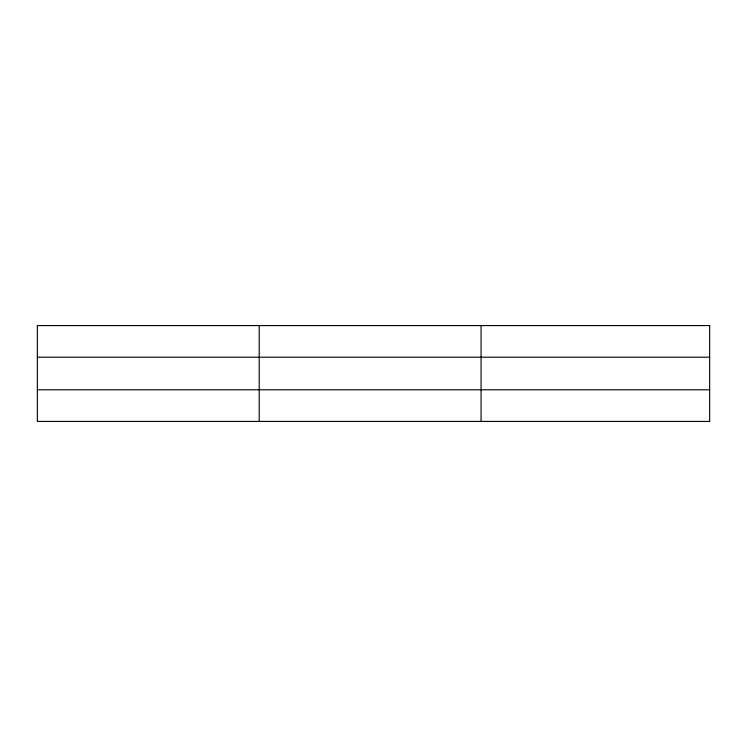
<?xml version="1.0" encoding="UTF-8"?>
<svg xmlns="http://www.w3.org/2000/svg" width="747" height="747" viewBox="0 0 747 747"><rect width="100%" height="100%" fill="white"/><g stroke="black" fill="none" stroke-linecap="round" stroke-linejoin="round"><path stroke-width="1.12" d="M259.209 421.429L259.209 325.571M481.068 421.429L481.068 325.571M37.35 357.206L709.65 357.206M37.35 389.794L709.65 389.794M709.65 325.571L709.65 421.429L37.35 421.429L37.35 325.571L709.65 325.571"/></g></svg>
